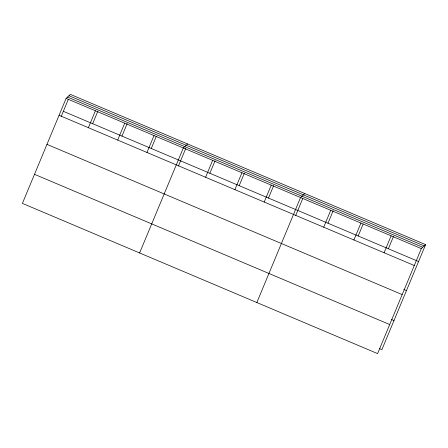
<?xml version="1.0" encoding="UTF-8"?>
<svg xmlns="http://www.w3.org/2000/svg" width="448" height="448" viewBox="0 0 448 448"><rect width="100%" height="100%" fill="white"/><g stroke="black" fill="none" stroke-linecap="round" stroke-linejoin="round"><path stroke-width="0.67" d="M66.108 98.386L22.4 203.386L377.608 353.606L421.316 248.601L425.6 244.614L70.392 94.394L66.108 98.386L421.316 248.601M61.202 116.474L68.303 99.406M88.374 127.691L95.413 110.779M92.658 123.698L97.871 111.171M117.678 140.084L124.718 123.172M121.962 136.091L127.176 123.564M146.983 152.477L154.022 135.565M151.267 148.484L156.218 136.584M139.619 252.958L183.327 147.958L187.611 143.97M178.422 166.046L185.786 148.35M205.593 177.262L212.632 160.35M209.877 173.27L215.09 160.742M234.898 189.655L241.937 172.743M239.182 185.662L244.395 173.141M264.202 202.048L271.242 185.136M268.486 198.055L273.7 185.534M256.838 302.529L300.546 197.529L304.83 193.542M295.641 215.617L302.742 198.548M323.697 227.209L330.736 210.297M327.981 223.216L333.194 210.694M353.892 239.977L360.931 223.065M358.176 235.99L363.126 224.09M384.087 252.745L391.121 235.833M388.366 248.758L393.585 236.23M425.6 244.614L381.892 349.614L379.322 348.527M68.975 95.71L424.189 245.93M67.519 97.07L422.727 247.285M63.353 111.306L418.561 261.526M59.069 115.293L414.277 265.513M403.889 289.509L406.459 290.595M46.967 144.368L402.175 294.582M391.423 319.458L393.994 320.544M34.502 174.317L389.71 324.537"/></g></svg>
